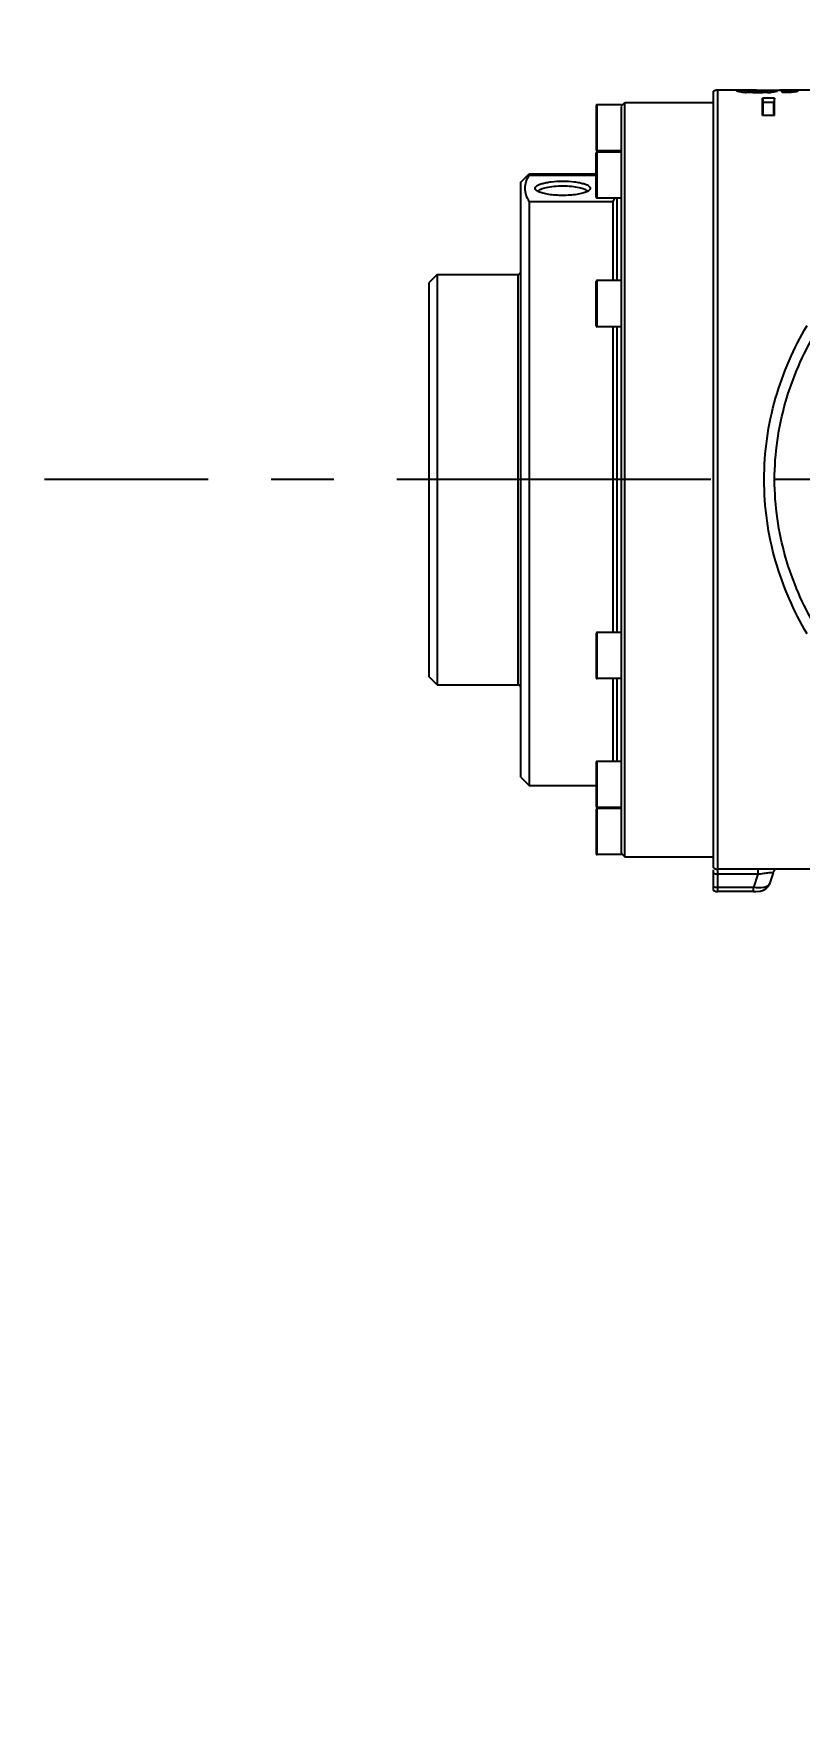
# Model space of a CAD drawing. Header units: millimetres. Extents: x 5828 to 6704, y 123 to 421.
# Drawn here: x 6492.17 to 6496.74, y 329.5 to 339.52 of the extents above; entities that cross this region are included whole.
import ezdxf

# ---------------------------------------------------------------- set-up
doc = ezdxf.new("R2010")
doc.units = ezdxf.units.MM
doc.linetypes.add('CENTER', pattern=[0.6, 0.375, -0.075, 0.075, -0.075])
for name, color, linetype in [('中心线', 7, 'Continuous'), ('外形图', 7, 'Continuous'), ('尺寸标注', 7, 'Continuous')]:
    doc.layers.add(name, color=color, linetype=linetype)
doc.styles.add('微软雅黑', font='msyh.ttc', dxfattribs={"height": 1.5})
doc.dimstyles.new('尺寸标注_1_20比例', dxfattribs={"dimtxt": 1.5, "dimasz": 1.25, "dimexe": 0.5, "dimexo": 0.4, "dimgap": 0.5, "dimtad": 1, "dimdec": 1, "dimlfac": 20, "dimdsep": 46, "dimtxsty": '微软雅黑', "dimcen": 0.09, "dimadec": 0, "dimazin": 0, "dimtp": 0.01, "dimtm": 0.01, "dimtfac": 1, "dimtdec": 1, "dimtofl": 0, "dimtmove": 0, "dimatfit": 3, "dimfxl": 1, "dimtolj": 1, "dimarcsym": 0})

# ---------------------------------------------------------------- blocks, each defined once
blk = doc.blocks.new('*D1144')
at = {"layer": 'Defpoints', "color": 0}
for p in [(6557.796, 395.67), (6487.648, 286.241), (6537.997, 286.241)]:
    blk.add_point(p, dxfattribs=at)
at = {"layer": '尺寸标注', "color": 0, "lineweight": -2}
for p, q in [((6557.396, 395.67), (6487.148, 395.67)), ((6487.648, 394.42), (6487.648, 287.491)), ((6537.597, 286.241), (6487.148, 286.241))]:
    blk.add_line(p, q, dxfattribs=at)
at = {"layer": '尺寸标注', "color": 0}
for points in [[(6487.856, 394.42), (6487.439, 394.42), (6487.648, 395.67)], [(6487.439, 287.491), (6487.856, 287.491), (6487.648, 286.241)]]:
    blk.add_solid(points, dxfattribs=at)
at = {"layer": '尺寸标注', "color": 0, "insert": (6486.376, 340.956), "char_height": 1.5, "attachment_point": 5, "rotation": 90, "style": '微软雅黑'}
blk.add_mtext('\\A1;\\A1;{\\fAlibaba PuHuiTi 3.0 55 Regular|b0|i0|c134|p18;2188.6}', dxfattribs=at)

msp = doc.modelspace()

# ---------------------------------------------------------------- linework, layer by layer
at = {"layer": '中心线', "linetype": 'CENTER', "ltscale": 5}
msp.add_line((6505.2137, 336.8553), (6492.2369, 336.8553), dxfattribs=at)
at = {"layer": '外形图', "linetype": 'ByBlock'}
for p, q in [((6496.2291, 334.5378), (6496.2291, 339.1727)), ((6496.2541, 334.3967), (6496.2541, 339.1803)), ((6496.4111, 339.1803), (6496.2541, 339.1803)), ((6496.4111, 339.1795), (6496.4117, 339.1682)), ((6496.4256, 339.1752), (6496.4248, 339.166)), ((6496.4444, 339.1728), (6496.444, 339.1651)), ((6496.4853, 339.1801), (6496.4884, 339.1801)), ((6496.4884, 339.1801), (6496.5323, 339.1801)), ((6496.4914, 339.1717), (6496.4914, 339.164)), ((6496.4914, 339.1717), (6496.4938, 339.1717)), ((6496.5323, 339.1801), (6496.5323, 339.1772)), ((6496.5323, 339.1801), (6496.5504, 339.1801)), ((6496.5343, 339.1728), (6496.5347, 339.1647)), ((6496.5504, 339.1801), (6496.5643, 339.1801)), ((6496.5504, 339.1751), (6496.5512, 339.1654)), ((6496.5643, 339.1801), (6496.5947, 339.1801)), ((6496.5753, 339.1779), (6496.5709, 339.1779)), ((6496.5947, 339.1801), (6496.6232, 339.18)), ((6496.6232, 339.18), (6496.6232, 339.1777)), ((6496.6386, 339.1648), (6496.6386, 339.1722)), ((6496.6679, 339.1731), (6496.6683, 339.1654)), ((6496.6766, 339.1749), (6496.6774, 339.1659)), ((6496.6861, 339.1795), (6496.6854, 339.1669)), ((6496.8603, 339.1803), (6496.6861, 339.1803)), ((6496.7216, 339.178), (6496.721, 339.1701)), ((6495.5291, 339.0878), (6495.5291, 338.8228)), ((6495.5341, 338.8178), (6495.5341, 339.0928)), ((6495.6791, 339.0928), (6495.5341, 339.0928)), ((6495.6791, 339.0853), (6495.6991, 339.1053)), ((6495.6791, 339.0928), (6495.6791, 339.0853)), ((6495.6791, 334.6283), (6495.6791, 339.0822)), ((6495.6991, 334.6053), (6495.6991, 339.1053)), ((6495.6991, 339.1053), (6496.2291, 339.1053)), ((6496.5221, 339.0287), (6496.5221, 339.1311)), ((6496.5921, 339.1311), (6496.5221, 339.1311)), ((6496.5221, 339.1311), (6496.5243, 339.1061)), ((6496.5243, 339.0287), (6496.5243, 339.1061)), ((6496.5899, 339.1061), (6496.5243, 339.1061)), ((6496.5921, 339.1311), (6496.5899, 339.1061)), ((6496.5899, 339.0287), (6496.5899, 339.1061)), ((6496.5921, 339.0287), (6496.5921, 339.1311)), ((6496.5921, 339.0287), (6496.5221, 339.0287)), ((6495.5291, 338.5414), (6495.5291, 338.8064)), ((6495.6791, 338.8178), (6495.5341, 338.8178)), ((6495.5341, 338.5364), (6495.5341, 338.8114)), ((6495.5341, 338.8114), (6495.6791, 338.8114)), ((6495.0791, 338.6303), (6495.1291, 338.6803)), ((6495.1291, 338.6803), (6495.1291, 338.6719)), ((6495.1291, 338.6803), (6495.5291, 338.6803)), ((6495.1291, 338.6719), (6495.5291, 338.6719)), ((6495.0791, 335.0803), (6495.0791, 338.6303)), ((6495.5341, 338.5364), (6495.6791, 338.5364)), ((6495.6541, 338.0428), (6495.6541, 338.5364)), ((6495.1291, 338.516), (6495.1291, 335.0303)), ((6495.1291, 338.516), (6495.6291, 338.516)), ((6495.6291, 338.0428), (6495.6291, 338.516)), ((6494.5791, 338.0803), (6494.5291, 338.0303)), ((6494.5791, 338.0803), (6494.5791, 335.6303)), ((6494.5791, 338.0803), (6495.0641, 338.0803)), ((6495.0641, 335.6303), (6495.0641, 338.0803)), ((6495.5291, 337.7728), (6495.5291, 338.0378)), ((6495.5341, 337.7678), (6495.5341, 338.0428)), ((6495.6791, 338.0428), (6495.5341, 338.0428)), ((6494.5291, 338.0303), (6494.5291, 335.6803)), ((6495.6791, 337.7678), (6495.5341, 337.7678)), ((6495.6291, 335.9428), (6495.6291, 337.7678)), ((6495.6541, 335.9428), (6495.6541, 337.7678)), ((6495.5291, 335.9378), (6495.5291, 335.6728)), ((6495.5341, 335.6678), (6495.5341, 335.9428)), ((6495.6791, 335.9428), (6495.5341, 335.9428)), ((6494.5791, 335.6303), (6494.5291, 335.6803)), ((6495.6791, 335.6678), (6495.5341, 335.6678)), ((6495.6291, 335.1741), (6495.6291, 335.6678)), ((6495.6541, 335.1741), (6495.6541, 335.6678)), ((6494.5791, 335.6303), (6495.0641, 335.6303)), ((6495.5291, 335.1691), (6495.5291, 334.9041)), ((6495.5341, 334.8991), (6495.5341, 335.1741)), ((6495.6791, 335.1741), (6495.5341, 335.1741)), ((6495.0791, 335.0803), (6495.1291, 335.0303)), ((6495.1291, 335.0303), (6495.5291, 335.0303)), ((6495.5291, 334.8878), (6495.5291, 334.6228)), ((6495.6791, 334.8991), (6495.5341, 334.8991)), ((6495.5341, 334.6178), (6495.5341, 334.8928)), ((6495.6791, 334.8928), (6495.5341, 334.8928)), ((6495.6791, 334.6178), (6495.5341, 334.6178)), ((6495.6791, 334.6256), (6495.6791, 334.6178)), ((6495.6791, 334.6253), (6495.6991, 334.6053)), ((6495.6991, 334.6053), (6496.2291, 334.6053)), ((6496.8603, 334.5303), (6496.2541, 334.5303)), ((6496.494, 334.5303), (6496.494, 334.5005)), ((6496.2291, 334.4034), (6496.2291, 334.5277)), ((6496.494, 334.5005), (6496.2541, 334.5005)), ((6496.494, 334.5005), (6496.4684, 334.421)), ((6496.5851, 334.5089), (6496.5639, 334.4428)), ((6496.4684, 334.421), (6496.2541, 334.421)), ((6496.4684, 334.3967), (6496.2541, 334.3967)), ((6496.4684, 334.3967), (6496.4684, 334.421))]:
    msp.add_line(p, q, dxfattribs=at)
for points in [[(6496.5851, 334.5089), (6496.5883, 334.5174), (6496.5962, 334.5303)], [(6496.4684, 334.3967), (6496.4823, 334.3971), (6496.507, 334.4001), (6496.5273, 334.4059), (6496.5435, 334.4148), (6496.557, 334.4287), (6496.5639, 334.4428)]]:
    msp.add_lwpolyline(points, dxfattribs=at)
for centre, radius, start, end in [((6496.2541, 339.1294), 0.05, 90, 120), ((6496.433, 337.9905), 1.1893, 91.05498, 91.51163), ((6496.4663, 339.8076), 0.643, 264.34346, 266.27504), ((6496.4489, 337.1326), 2.0473, 90.67069, 91.05572), ((6496.4672, 335.5814), 3.5986, 90.37642, 90.67264), ((6496.4959, 331.1911), 7.989, 90.07562, 90.37569), ((6496.4909, 340.3313), 1.1596, 269.1477, 270.02333), ((6496.4922, 340.2411), 1.0693, 270.08438, 270.83119), ((6496.5157, 339.8358), 0.6714, 273.04053, 274.47327), ((6495.7305, 339.4106), 0.872, 343.74358, 344.52519), ((6496.5251, 339.7122), 0.5474, 274.49994, 275.25476), ((6496.5449, 338.362), 0.8163, 87.79741, 88.17828), ((6496.5981, 331.2459), 7.9341, 89.63293, 89.81828), ((6496.6232, 335.1367), 4.0433, 89.36498, 89.63601), ((6496.6465, 337.1861), 1.9938, 88.86303, 89.38187), ((6495.5341, 339.0878), 0.005, 90, 180), ((6495.5341, 338.8228), 0.005, 180, 270), ((6495.5341, 338.8064), 0.005, 90, 180), ((6495.2212, 338.6505), 0.0851, 241.81528, 244.67639), ((6495.4371, 338.6505), 0.0851, 295.32367, 298.18473), ((6495.5341, 338.5414), 0.005, 180, 270), ((6495.0641, 338.0953), 0.015, 270, 0), ((6495.5341, 338.0378), 0.005, 90, 180), ((6495.5341, 337.7728), 0.005, 180, 270), ((6495.5341, 335.9378), 0.005, 90, 180), ((6495.5341, 335.6728), 0.005, 180, 270), ((6495.0641, 335.6153), 0.015, 0, 90), ((6495.5341, 335.1691), 0.005, 90, 180), ((6495.5341, 334.9041), 0.005, 180, 270), ((6495.5341, 334.8878), 0.005, 90, 180), ((6495.5341, 334.6228), 0.005, 180, 270), ((6496.2541, 334.5811), 0.05, 240, 270)]:
    msp.add_arc(centre, radius, start, end, dxfattribs=at)
for points, knots in [([(6496.3681, 339.1753), (6496.3681, 339.176), (6496.3714, 339.1774), (6496.3816, 339.1786), (6496.393, 339.1791), (6496.4017, 339.1793)], [0, 0, 0, 0, 0.0669936, 0.2415576, 1, 1, 1, 1]), ([(6496.4029, 339.1678), (6496.3977, 339.1683), (6496.389, 339.1692), (6496.3776, 339.1712), (6496.3716, 339.1727), (6496.3681, 339.1744), (6496.3681, 339.1753)], [0, 0, 0, 0, 0.4323833, 0.7438511, 0.9273514, 1, 1, 1, 1]), ([(6496.4938, 339.164), (6496.4877, 339.164), (6496.4646, 339.1641), (6496.4415, 339.1649), (6496.4245, 339.166)], [0, 0, 0, 0, 0.2639154, 1, 1, 1, 1]), ([(6496.4436, 339.1772), (6496.4391, 339.1771), (6496.4329, 339.1769), (6496.4278, 339.1761), (6496.4256, 339.1757), (6496.4256, 339.1752)], [0, 0, 0, 0, 0.7388468, 0.9299676, 1, 1, 1, 1]), ([(6496.4256, 339.1752), (6496.4256, 339.1747), (6496.4282, 339.1744), (6496.4334, 339.1733), (6496.4398, 339.1731), (6496.4444, 339.1728)], [0, 0, 0, 0, 0.0796234, 0.2861868, 1, 1, 1, 1]), ([(6496.4885, 339.1779), (6496.4845, 339.1779), (6496.4695, 339.1778), (6496.4545, 339.1776), (6496.4436, 339.1772)], [0, 0, 0, 0, 0.2668188, 1, 1, 1, 1]), ([(6496.5334, 339.1772), (6496.53, 339.1773), (6496.5151, 339.1778), (6496.5001, 339.1779), (6496.4885, 339.1779)], [0, 0, 0, 0, 0.2236546, 1, 1, 1, 1]), ([(6496.5077, 339.1718), (6496.5101, 339.1719), (6496.519, 339.172), (6496.5278, 339.1724), (6496.5343, 339.1728)], [0, 0, 0, 0, 0.2692764, 1, 1, 1, 1]), ([(6496.5504, 339.1751), (6496.5504, 339.1756), (6496.5482, 339.176), (6496.5434, 339.1768), (6496.5375, 339.177), (6496.5334, 339.1772)], [0, 0, 0, 0, 0.0773444, 0.2768128, 1, 1, 1, 1]), ([(6496.5343, 339.1728), (6496.5383, 339.173), (6496.542, 339.1742), (6496.5504, 339.1737), (6496.5504, 339.1751)], [0, 0, 0, 0, 0.744554, 1, 1, 1, 1]), ([(6496.6067, 339.1735), (6496.6067, 339.1727), (6496.6034, 339.1712), (6496.5938, 339.169), (6496.5832, 339.1678), (6496.5752, 339.1671)], [0, 0, 0, 0, 0.0748125, 0.2610926, 1, 1, 1, 1]), ([(6496.5763, 339.1778), (6496.584, 339.1775), (6496.5943, 339.1768), (6496.6036, 339.1756), (6496.6067, 339.1742), (6496.6067, 339.1735)], [0, 0, 0, 0, 0.7480668, 0.9293425, 1, 1, 1, 1]), ([(6496.6488, 339.1772), (6496.6449, 339.1773), (6496.6286, 339.1777), (6496.6123, 339.1778), (6496.5998, 339.1779)], [0, 0, 0, 0, 0.2390985, 1, 1, 1, 1]), ([(6496.6778, 339.1658), (6496.6682, 339.1653), (6496.6551, 339.165), (6496.642, 339.1648), (6496.6386, 339.1648)], [0, 0, 0, 0, 0.737186, 1, 1, 1, 1]), ([(6496.6766, 339.1749), (6496.6766, 339.1761), (6496.6697, 339.1755), (6496.6667, 339.1765), (6496.6635, 339.1766)], [0, 0, 0, 0, 0.2698595, 1, 1, 1, 1]), ([(6496.6679, 339.1731), (6496.6701, 339.1732), (6496.6724, 339.1736), (6496.6766, 339.1742), (6496.6766, 339.1749)], [0, 0, 0, 0, 0.7559377, 1, 1, 1, 1]), ([(6496.7086, 339.1682), (6496.7063, 339.1679), (6496.6961, 339.1668), (6496.6858, 339.1662), (6496.6778, 339.1658)], [0, 0, 0, 0, 0.2182249, 1, 1, 1, 1]), ([(6496.6861, 339.1795), (6496.6887, 339.1794), (6496.6975, 339.1792), (6496.7064, 339.1789), (6496.7127, 339.1786)], [0, 0, 0, 0, 0.2891359, 1, 1, 1, 1]), ([(6496.7329, 339.1747), (6496.7329, 339.1727), (6496.7214, 339.1702), (6496.7151, 339.169), (6496.7086, 339.1682)], [0, 0, 0, 0, 0.2317176, 1, 1, 1, 1]), ([(6496.7216, 339.178), (6496.7246, 339.1777), (6496.728, 339.1777), (6496.7329, 339.1757), (6496.7329, 339.1747)], [0, 0, 0, 0, 0.7492234, 1, 1, 1, 1]), ([(6495.1291, 338.516), (6495.1145, 338.539), (6495.0938, 338.5939), (6495.1145, 338.6489), (6495.1291, 338.6719)], [0, 0, 0, 0, 0.5000014, 1, 1, 1, 1]), ([(6495.1667, 338.5874), (6495.1651, 338.59), (6495.1636, 338.5975), (6495.1718, 338.6074), (6495.1856, 338.6153), (6495.2057, 338.6226), (6495.2313, 338.6285), (6495.2729, 338.6348), (6495.3062, 338.6365), (6495.3291, 338.6365)], [0, 0, 0, 0, 0.050744, 0.1096755, 0.1955813, 0.3121088, 0.4568016, 0.6244109, 1, 1, 1, 1]), ([(6495.3291, 338.6365), (6495.3521, 338.6365), (6495.3854, 338.6348), (6495.427, 338.6285), (6495.4525, 338.6226), (6495.4726, 338.6153), (6495.4864, 338.6074), (6495.4947, 338.5975), (6495.4932, 338.59), (6495.4916, 338.5874)], [0, 0, 0, 0, 0.3755891, 0.5431985, 0.6878912, 0.8044187, 0.8903245, 0.949256, 1, 1, 1, 1]), ([(6495.181, 338.5755), (6495.1793, 338.5764), (6495.174, 338.5795), (6495.1689, 338.5836), (6495.1667, 338.5874)], [0, 0, 0, 0, 0.3003736, 1, 1, 1, 1]), ([(6495.181, 338.5758), (6495.1847, 338.582), (6495.2024, 338.5918), (6495.2349, 338.6009), (6495.2792, 338.6072), (6495.3118, 338.6086), (6495.3291, 338.6086)], [0, 0, 0, 0, 0.1393657, 0.3662033, 0.6638158, 1, 1, 1, 1]), ([(6495.3291, 338.5514), (6495.3011, 338.5514), (6495.2612, 338.5538), (6495.2131, 338.5631), (6495.1931, 338.5696), (6495.1848, 338.5736)], [0, 0, 0, 0, 0.5729921, 0.8123343, 1, 1, 1, 1]), ([(6495.3291, 338.6086), (6495.3465, 338.6086), (6495.3791, 338.6072), (6495.4234, 338.6009), (6495.4558, 338.5918), (6495.4735, 338.582), (6495.4773, 338.5758)], [0, 0, 0, 0, 0.3361843, 0.6337969, 0.8606344, 1, 1, 1, 1]), ([(6495.4735, 338.5736), (6495.4652, 338.5696), (6495.4451, 338.5631), (6495.3971, 338.5538), (6495.3572, 338.5514), (6495.3291, 338.5514)], [0, 0, 0, 0, 0.1876656, 0.4270078, 1, 1, 1, 1]), ([(6495.4916, 338.5874), (6495.4909, 338.5863), (6495.4871, 338.5813), (6495.4816, 338.5778), (6495.4773, 338.5755)], [0, 0, 0, 0, 0.2046639, 1, 1, 1, 1]), ([(6496.5313, 336.8553), (6496.5314, 337.0186), (6496.5765, 337.3416), (6496.7073, 337.6393), (6496.7875, 337.7752)], [0, 0, 0, 0, 0.5085829, 1, 1, 1, 1]), ([(6496.5935, 336.8553), (6496.5938, 337.0108), (6496.6374, 337.318), (6496.7612, 337.6019), (6496.8385, 337.7308)], [0, 0, 0, 0, 0.5084916, 1, 1, 1, 1]), ([(6496.7875, 335.9353), (6496.7073, 336.0713), (6496.5765, 336.3689), (6496.5314, 336.6919), (6496.5313, 336.8553)], [0, 0, 0, 0, 0.4914171, 1, 1, 1, 1]), ([(6496.8385, 335.9798), (6496.7612, 336.1087), (6496.6374, 336.3925), (6496.5938, 336.6998), (6496.5935, 336.8553)], [0, 0, 0, 0, 0.4915084, 1, 1, 1, 1]), ([(6496.5619, 334.4387), (6496.555, 334.4283), (6496.5194, 334.4183), (6496.4882, 334.4187), (6496.4684, 334.421)], [0, 0, 0, 0, 0.3871839, 1, 1, 1, 1]), ([(6496.494, 334.5005), (6496.5061, 334.503), (6496.5288, 334.5069), (6496.5567, 334.5103), (6496.5761, 334.5104), (6496.5826, 334.5102), (6496.5853, 334.5093), (6496.5851, 334.5088)], [0, 0, 0, 0, 0.403658, 0.7421588, 0.940376, 0.985107, 1, 1, 1, 1]), ([(6496.5639, 334.4428), (6496.5636, 334.4421), (6496.5631, 334.4407), (6496.5623, 334.4394), (6496.5619, 334.4387)], [0, 0, 0, 0, 0.4908014, 1, 1, 1, 1])]:
    msp.add_open_spline(points, degree=3, knots=knots, dxfattribs=at)
for points in [[(6496.4444, 339.1728), (6496.4541, 339.1723), (6496.4639, 339.172), (6496.4737, 339.1719)], [(6496.5513, 339.1654), (6496.5322, 339.1643), (6496.513, 339.164), (6496.4938, 339.164)], [(6496.6386, 339.1722), (6496.6456, 339.1723), (6496.6526, 339.1724), (6496.6596, 339.1727)], [(6496.6635, 339.1766), (6496.6586, 339.1769), (6496.6537, 339.177), (6496.6488, 339.1772)], [(6496.6596, 339.1727), (6496.6623, 339.1728), (6496.6651, 339.1729), (6496.6679, 339.1731)], [(6496.7127, 339.1786), (6496.7157, 339.1784), (6496.7187, 339.1783), (6496.7216, 339.178)], [(6495.6291, 338.516), (6495.6333, 338.5226), (6495.6371, 338.5294), (6495.6404, 338.5364)], [(6496.2541, 334.5005), (6496.2457, 334.5005), (6496.2372, 334.5016), (6496.2291, 334.504)], [(6496.2541, 334.421), (6496.2457, 334.421), (6496.2372, 334.422), (6496.2291, 334.4244)], [(6496.2291, 334.4034), (6496.2366, 334.3991), (6496.2455, 334.3967), (6496.2541, 334.3967)]]:
    msp.add_open_spline(points, degree=3, dxfattribs=at)

# ---------------------------------------------------------------- dimensions: what is measured, and where the dimension line sits
at = {"layer": '尺寸标注'}
dim = msp.add_linear_dim(base=(6487.6476, 286.2413), p1=(6557.7962, 395.6702), p2=(6537.9972, 286.2413), angle=90, text='\\A1;{\\fAlibaba PuHuiTi 3.0 55 Regular|b0|i0|c134|p18;2188.6}', dimstyle='尺寸标注_1_20比例', dxfattribs=at)
dim.commit()
dim.dimension.update_dxf_attribs({"geometry": '*D1144', "text_midpoint": (6487.6476, 340.9558), "dimtype": 160})

doc.saveas('drawing.dxf')
